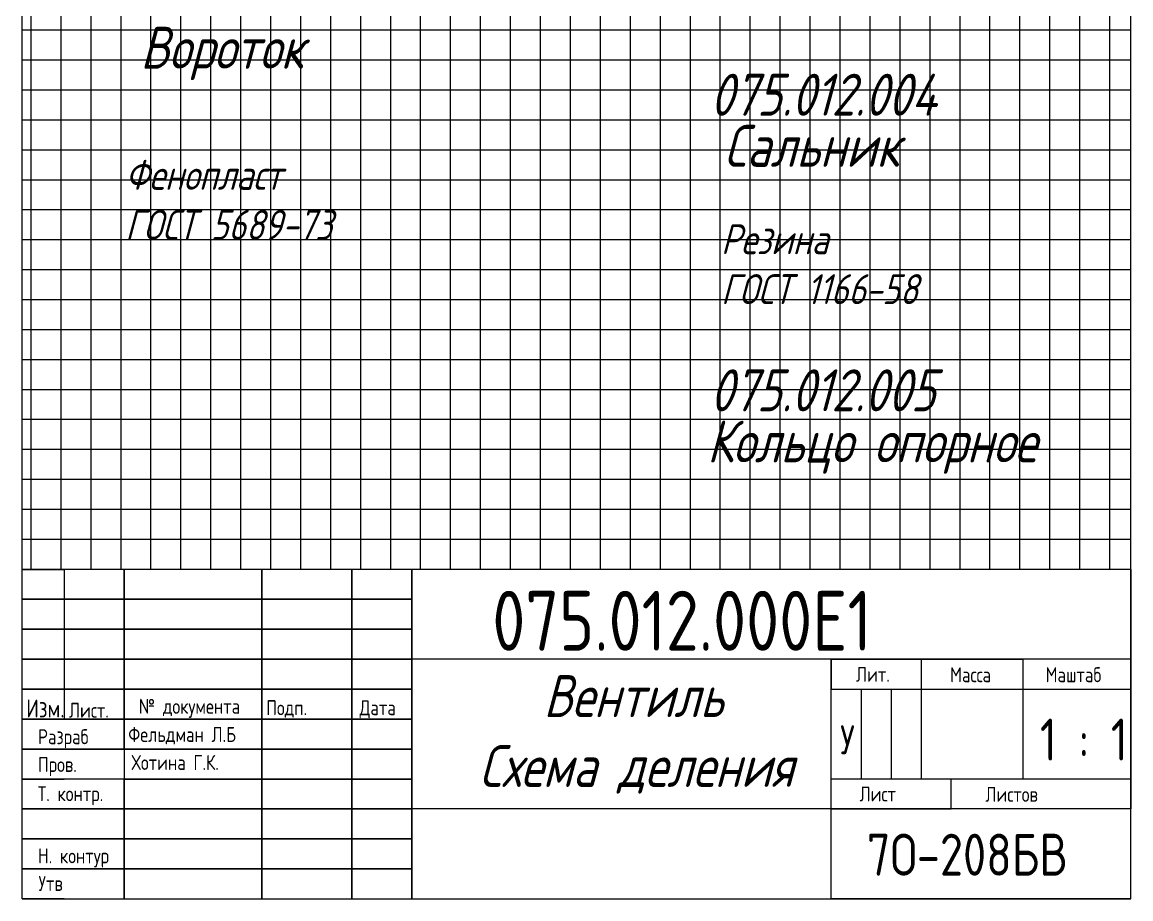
# Paper-space layout 'Лист1' of a CAD drawing. Header units: millimetres. Extents: x 20 to 205, y 5 to 292.
# Drawn here: x 20 to 205, y 5 to 151.4 of the extents above; entities that cross this region are included whole.
import ezdxf

# ---------------------------------------------------------------- set-up
doc = ezdxf.new("R2010")
doc.units = ezdxf.units.MM
doc.layers.add('grid_5mm_NE', color=10, linetype='Continuous')
doc.layers.add('Рамка', color=7, linetype='Continuous')
doc.styles.get("Standard").update_dxf_attribs({"font": 'arial.ttf'})
doc.styles.add('ГОСТ', font='GOST_A.TTF')

psp = doc.layouts.new('Лист1')

# ---------------------------------------------------------------- linework, layer by layer
at = {"layer": 'grid_5mm_NE', "color": 7}
for points in [[(21.44, 152.5), (21.44, 150), (21.44, 147.5), (21.44, 145), (21.44, 142.5), (21.44, 140), (21.44, 137.5), (21.44, 135), (21.44, 132.5), (21.44, 130), (21.44, 127.5), (21.44, 125), (21.44, 122.5), (21.44, 120), (21.44, 117.5), (21.44, 115), (21.44, 112.5), (21.44, 110), (21.44, 107.5), (21.44, 105), (21.44, 102.5), (21.44, 100), (21.44, 97.5), (21.44, 95), (21.44, 92.5), (21.44, 90), (21.44, 87.5), (21.44, 85), (21.44, 82.5), (21.44, 80), (21.44, 77.5), (21.44, 75), (21.44, 72.5), (21.44, 70), (21.44, 67.5), (21.44, 65), (21.44, 62.5), (21.44, 60)], [(26.44, 152.5), (26.44, 150), (26.44, 147.5), (26.44, 145), (26.44, 142.5), (26.44, 140), (26.44, 137.5), (26.44, 135), (26.44, 132.5), (26.44, 130), (26.44, 127.5), (26.44, 125), (26.44, 122.5), (26.44, 120), (26.44, 117.5), (26.44, 115), (26.44, 112.5), (26.44, 110), (26.44, 107.5), (26.44, 105), (26.44, 102.5), (26.44, 100), (26.44, 97.5), (26.44, 95), (26.44, 92.5), (26.44, 90), (26.44, 87.5), (26.44, 85), (26.44, 82.5), (26.44, 80), (26.44, 77.5), (26.44, 75), (26.44, 72.5), (26.44, 70), (26.44, 67.5), (26.44, 65), (26.44, 62.5), (26.44, 60)], [(31.44, 152.5), (31.44, 150), (31.44, 147.5), (31.44, 145), (31.44, 142.5), (31.44, 140), (31.44, 137.5), (31.44, 135), (31.44, 132.5), (31.44, 130), (31.44, 127.5), (31.44, 125), (31.44, 122.5), (31.44, 120), (31.44, 117.5), (31.44, 115), (31.44, 112.5), (31.44, 110), (31.44, 107.5), (31.44, 105), (31.44, 102.5), (31.44, 100), (31.44, 97.5), (31.44, 95), (31.44, 92.5), (31.44, 90), (31.44, 87.5), (31.44, 85), (31.44, 82.5), (31.44, 80), (31.44, 77.5), (31.44, 75), (31.44, 72.5), (31.44, 70), (31.44, 67.5), (31.44, 65), (31.44, 62.5), (31.44, 60)], [(36.44, 152.5), (36.44, 150), (36.44, 147.5), (36.44, 145), (36.44, 142.5), (36.44, 140), (36.44, 137.5), (36.44, 135), (36.44, 132.5), (36.44, 130), (36.44, 127.5), (36.44, 125), (36.44, 122.5), (36.44, 120), (36.44, 117.5), (36.44, 115), (36.44, 112.5), (36.44, 110), (36.44, 107.5), (36.44, 105), (36.44, 102.5), (36.44, 100), (36.44, 97.5), (36.44, 95), (36.44, 92.5), (36.44, 90), (36.44, 87.5), (36.44, 85), (36.44, 82.5), (36.44, 80), (36.44, 77.5), (36.44, 75), (36.44, 72.5), (36.44, 70), (36.44, 67.5), (36.44, 65), (36.44, 62.5), (36.44, 60)], [(41.44, 152.5), (41.44, 150), (41.44, 147.5), (41.44, 145), (41.44, 142.5), (41.44, 140), (41.44, 137.5), (41.44, 135), (41.44, 132.5), (41.44, 130), (41.44, 127.5), (41.44, 125), (41.44, 122.5), (41.44, 120), (41.44, 117.5), (41.44, 115), (41.44, 112.5), (41.44, 110), (41.44, 107.5), (41.44, 105), (41.44, 102.5), (41.44, 100), (41.44, 97.5), (41.44, 95), (41.44, 92.5), (41.44, 90), (41.44, 87.5), (41.44, 85), (41.44, 82.5), (41.44, 80), (41.44, 77.5), (41.44, 75), (41.44, 72.5), (41.44, 70), (41.44, 67.5), (41.44, 65), (41.44, 62.5), (41.44, 60)], [(46.44, 152.5), (46.44, 150), (46.44, 147.5), (46.44, 145), (46.44, 142.5), (46.44, 140), (46.44, 137.5), (46.44, 135), (46.44, 132.5), (46.44, 130), (46.44, 127.5), (46.44, 125), (46.44, 122.5), (46.44, 120), (46.44, 117.5), (46.44, 115), (46.44, 112.5), (46.44, 110), (46.44, 107.5), (46.44, 105), (46.44, 102.5), (46.44, 100), (46.44, 97.5), (46.44, 95), (46.44, 92.5), (46.44, 90), (46.44, 87.5), (46.44, 85), (46.44, 82.5), (46.44, 80), (46.44, 77.5), (46.44, 75), (46.44, 72.5), (46.44, 70), (46.44, 67.5), (46.44, 65), (46.44, 62.5), (46.44, 60)], [(51.44, 152.5), (51.44, 150), (51.44, 147.5), (51.44, 145), (51.44, 142.5), (51.44, 140), (51.44, 137.5), (51.44, 135), (51.44, 132.5), (51.44, 130), (51.44, 127.5), (51.44, 125), (51.44, 122.5), (51.44, 120), (51.44, 117.5), (51.44, 115), (51.44, 112.5), (51.44, 110), (51.44, 107.5), (51.44, 105), (51.44, 102.5), (51.44, 100), (51.44, 97.5), (51.44, 95), (51.44, 92.5), (51.44, 90), (51.44, 87.5), (51.44, 85), (51.44, 82.5), (51.44, 80), (51.44, 77.5), (51.44, 75), (51.44, 72.5), (51.44, 70), (51.44, 67.5), (51.44, 65), (51.44, 62.5), (51.44, 60)], [(56.44, 152.5), (56.44, 150), (56.44, 147.5), (56.44, 145), (56.44, 142.5), (56.44, 140), (56.44, 137.5), (56.44, 135), (56.44, 132.5), (56.44, 130), (56.44, 127.5), (56.44, 125), (56.44, 122.5), (56.44, 120), (56.44, 117.5), (56.44, 115), (56.44, 112.5), (56.44, 110), (56.44, 107.5), (56.44, 105), (56.44, 102.5), (56.44, 100), (56.44, 97.5), (56.44, 95), (56.44, 92.5), (56.44, 90), (56.44, 87.5), (56.44, 85), (56.44, 82.5), (56.44, 80), (56.44, 77.5), (56.44, 75), (56.44, 72.5), (56.44, 70), (56.44, 67.5), (56.44, 65), (56.44, 62.5), (56.44, 60)], [(61.44, 152.5), (61.44, 150), (61.44, 147.5), (61.44, 145), (61.44, 142.5), (61.44, 140), (61.44, 137.5), (61.44, 135), (61.44, 132.5), (61.44, 130), (61.44, 127.5), (61.44, 125), (61.44, 122.5), (61.44, 120), (61.44, 117.5), (61.44, 115), (61.44, 112.5), (61.44, 110), (61.44, 107.5), (61.44, 105), (61.44, 102.5), (61.44, 100), (61.44, 97.5), (61.44, 95), (61.44, 92.5), (61.44, 90), (61.44, 87.5), (61.44, 85), (61.44, 82.5), (61.44, 80), (61.44, 77.5), (61.44, 75), (61.44, 72.5), (61.44, 70), (61.44, 67.5), (61.44, 65), (61.44, 62.5), (61.44, 60)], [(66.44, 152.5), (66.44, 150), (66.44, 147.5), (66.44, 145), (66.44, 142.5), (66.44, 140), (66.44, 137.5), (66.44, 135), (66.44, 132.5), (66.44, 130), (66.44, 127.5), (66.44, 125), (66.44, 122.5), (66.44, 120), (66.44, 117.5), (66.44, 115), (66.44, 112.5), (66.44, 110), (66.44, 107.5), (66.44, 105), (66.44, 102.5), (66.44, 100), (66.44, 97.5), (66.44, 95), (66.44, 92.5), (66.44, 90), (66.44, 87.5), (66.44, 85), (66.44, 82.5), (66.44, 80), (66.44, 77.5), (66.44, 75), (66.44, 72.5), (66.44, 70), (66.44, 67.5), (66.44, 65), (66.44, 62.5), (66.44, 60)], [(71.44, 152.5), (71.44, 150), (71.44, 147.5), (71.44, 145), (71.44, 142.5), (71.44, 140), (71.44, 137.5), (71.44, 135), (71.44, 132.5), (71.44, 130), (71.44, 127.5), (71.44, 125), (71.44, 122.5), (71.44, 120), (71.44, 117.5), (71.44, 115), (71.44, 112.5), (71.44, 110), (71.44, 107.5), (71.44, 105), (71.44, 102.5), (71.44, 100), (71.44, 97.5), (71.44, 95), (71.44, 92.5), (71.44, 90), (71.44, 87.5), (71.44, 85), (71.44, 82.5), (71.44, 80), (71.44, 77.5), (71.44, 75), (71.44, 72.5), (71.44, 70), (71.44, 67.5), (71.44, 65), (71.44, 62.5), (71.44, 60)], [(76.44, 152.5), (76.44, 150), (76.44, 147.5), (76.44, 145), (76.44, 142.5), (76.44, 140), (76.44, 137.5), (76.44, 135), (76.44, 132.5), (76.44, 130), (76.44, 127.5), (76.44, 125), (76.44, 122.5), (76.44, 120), (76.44, 117.5), (76.44, 115), (76.44, 112.5), (76.44, 110), (76.44, 107.5), (76.44, 105), (76.44, 102.5), (76.44, 100), (76.44, 97.5), (76.44, 95), (76.44, 92.5), (76.44, 90), (76.44, 87.5), (76.44, 85), (76.44, 82.5), (76.44, 80), (76.44, 77.5), (76.44, 75), (76.44, 72.5), (76.44, 70), (76.44, 67.5), (76.44, 65), (76.44, 62.5), (76.44, 60)], [(81.44, 152.5), (81.44, 150), (81.44, 147.5), (81.44, 145), (81.44, 142.5), (81.44, 140), (81.44, 137.5), (81.44, 135), (81.44, 132.5), (81.44, 130), (81.44, 127.5), (81.44, 125), (81.44, 122.5), (81.44, 120), (81.44, 117.5), (81.44, 115), (81.44, 112.5), (81.44, 110), (81.44, 107.5), (81.44, 105), (81.44, 102.5), (81.44, 100), (81.44, 97.5), (81.44, 95), (81.44, 92.5), (81.44, 90), (81.44, 87.5), (81.44, 85), (81.44, 82.5), (81.44, 80), (81.44, 77.5), (81.44, 75), (81.44, 72.5), (81.44, 70), (81.44, 67.5), (81.44, 65), (81.44, 62.5), (81.44, 60)], [(86.44, 152.5), (86.44, 150), (86.44, 147.5), (86.44, 145), (86.44, 142.5), (86.44, 140), (86.44, 137.5), (86.44, 135), (86.44, 132.5), (86.44, 130), (86.44, 127.5), (86.44, 125), (86.44, 122.5), (86.44, 120), (86.44, 117.5), (86.44, 115), (86.44, 112.5), (86.44, 110), (86.44, 107.5), (86.44, 105), (86.44, 102.5), (86.44, 100), (86.44, 97.5), (86.44, 95), (86.44, 92.5), (86.44, 90), (86.44, 87.5), (86.44, 85), (86.44, 82.5), (86.44, 80), (86.44, 77.5), (86.44, 75), (86.44, 72.5), (86.44, 70), (86.44, 67.5), (86.44, 65), (86.44, 62.5), (86.44, 60)], [(91.44, 152.5), (91.44, 150), (91.44, 147.5), (91.44, 145), (91.44, 142.5), (91.44, 140), (91.44, 137.5), (91.44, 135), (91.44, 132.5), (91.44, 130), (91.44, 127.5), (91.44, 125), (91.44, 122.5), (91.44, 120), (91.44, 117.5), (91.44, 115), (91.44, 112.5), (91.44, 110), (91.44, 107.5), (91.44, 105), (91.44, 102.5), (91.44, 100), (91.44, 97.5), (91.44, 95), (91.44, 92.5), (91.44, 90), (91.44, 87.5), (91.44, 85), (91.44, 82.5), (91.44, 80), (91.44, 77.5), (91.44, 75), (91.44, 72.5), (91.44, 70), (91.44, 67.5), (91.44, 65), (91.44, 62.5), (91.44, 60)], [(96.44, 152.5), (96.44, 150), (96.44, 147.5), (96.44, 145), (96.44, 142.5), (96.44, 140), (96.44, 137.5), (96.44, 135), (96.44, 132.5), (96.44, 130), (96.44, 127.5), (96.44, 125), (96.44, 122.5), (96.44, 120), (96.44, 117.5), (96.44, 115), (96.44, 112.5), (96.44, 110), (96.44, 107.5), (96.44, 105), (96.44, 102.5), (96.44, 100), (96.44, 97.5), (96.44, 95), (96.44, 92.5), (96.44, 90), (96.44, 87.5), (96.44, 85), (96.44, 82.5), (96.44, 80), (96.44, 77.5), (96.44, 75), (96.44, 72.5), (96.44, 70), (96.44, 67.5), (96.44, 65), (96.44, 62.5), (96.44, 60)], [(101.44, 152.5), (101.44, 150), (101.44, 147.5), (101.44, 145), (101.44, 142.5), (101.44, 140), (101.44, 137.5), (101.44, 135), (101.44, 132.5), (101.44, 130), (101.44, 127.5), (101.44, 125), (101.44, 122.5), (101.44, 120), (101.44, 117.5), (101.44, 115), (101.44, 112.5), (101.44, 110), (101.44, 107.5), (101.44, 105), (101.44, 102.5), (101.44, 100), (101.44, 97.5), (101.44, 95), (101.44, 92.5), (101.44, 90), (101.44, 87.5), (101.44, 85), (101.44, 82.5), (101.44, 80), (101.44, 77.5), (101.44, 75), (101.44, 72.5), (101.44, 70), (101.44, 67.5), (101.44, 65), (101.44, 62.5), (101.44, 60)], [(106.44, 152.5), (106.44, 150), (106.44, 147.5), (106.44, 145), (106.44, 142.5), (106.44, 140), (106.44, 137.5), (106.44, 135), (106.44, 132.5), (106.44, 130), (106.44, 127.5), (106.44, 125), (106.44, 122.5), (106.44, 120), (106.44, 117.5), (106.44, 115), (106.44, 112.5), (106.44, 110), (106.44, 107.5), (106.44, 105), (106.44, 102.5), (106.44, 100), (106.44, 97.5), (106.44, 95), (106.44, 92.5), (106.44, 90), (106.44, 87.5), (106.44, 85), (106.44, 82.5), (106.44, 80), (106.44, 77.5), (106.44, 75), (106.44, 72.5), (106.44, 70), (106.44, 67.5), (106.44, 65), (106.44, 62.5), (106.44, 60)], [(111.44, 152.5), (111.44, 150), (111.44, 147.5), (111.44, 145), (111.44, 142.5), (111.44, 140), (111.44, 137.5), (111.44, 135), (111.44, 132.5), (111.44, 130), (111.44, 127.5), (111.44, 125), (111.44, 122.5), (111.44, 120), (111.44, 117.5), (111.44, 115), (111.44, 112.5), (111.44, 110), (111.44, 107.5), (111.44, 105), (111.44, 102.5), (111.44, 100), (111.44, 97.5), (111.44, 95), (111.44, 92.5), (111.44, 90), (111.44, 87.5), (111.44, 85), (111.44, 82.5), (111.44, 80), (111.44, 77.5), (111.44, 75), (111.44, 72.5), (111.44, 70), (111.44, 67.5), (111.44, 65), (111.44, 62.5), (111.44, 60)], [(116.44, 152.5), (116.44, 150), (116.44, 147.5), (116.44, 145), (116.44, 142.5), (116.44, 140), (116.44, 137.5), (116.44, 135), (116.44, 132.5), (116.44, 130), (116.44, 127.5), (116.44, 125), (116.44, 122.5), (116.44, 120), (116.44, 117.5), (116.44, 115), (116.44, 112.5), (116.44, 110), (116.44, 107.5), (116.44, 105), (116.44, 102.5), (116.44, 100), (116.44, 97.5), (116.44, 95), (116.44, 92.5), (116.44, 90), (116.44, 87.5), (116.44, 85), (116.44, 82.5), (116.44, 80), (116.44, 77.5), (116.44, 75), (116.44, 72.5), (116.44, 70), (116.44, 67.5), (116.44, 65), (116.44, 62.5), (116.44, 60)], [(121.44, 152.5), (121.44, 150), (121.44, 147.5), (121.44, 145), (121.44, 142.5), (121.44, 140), (121.44, 137.5), (121.44, 135), (121.44, 132.5), (121.44, 130), (121.44, 127.5), (121.44, 125), (121.44, 122.5), (121.44, 120), (121.44, 117.5), (121.44, 115), (121.44, 112.5), (121.44, 110), (121.44, 107.5), (121.44, 105), (121.44, 102.5), (121.44, 100), (121.44, 97.5), (121.44, 95), (121.44, 92.5), (121.44, 90), (121.44, 87.5), (121.44, 85), (121.44, 82.5), (121.44, 80), (121.44, 77.5), (121.44, 75), (121.44, 72.5), (121.44, 70), (121.44, 67.5), (121.44, 65), (121.44, 62.5), (121.44, 60)], [(126.44, 152.5), (126.44, 150), (126.44, 147.5), (126.44, 145), (126.44, 142.5), (126.44, 140), (126.44, 137.5), (126.44, 135), (126.44, 132.5), (126.44, 130), (126.44, 127.5), (126.44, 125), (126.44, 122.5), (126.44, 120), (126.44, 117.5), (126.44, 115), (126.44, 112.5), (126.44, 110), (126.44, 107.5), (126.44, 105), (126.44, 102.5), (126.44, 100), (126.44, 97.5), (126.44, 95), (126.44, 92.5), (126.44, 90), (126.44, 87.5), (126.44, 85), (126.44, 82.5), (126.44, 80), (126.44, 77.5), (126.44, 75), (126.44, 72.5), (126.44, 70), (126.44, 67.5), (126.44, 65), (126.44, 62.5), (126.44, 60)], [(131.44, 152.5), (131.44, 150), (131.44, 147.5), (131.44, 145), (131.44, 142.5), (131.44, 140), (131.44, 137.5), (131.44, 135), (131.44, 132.5), (131.44, 130), (131.44, 127.5), (131.44, 125), (131.44, 122.5), (131.44, 120), (131.44, 117.5), (131.44, 115), (131.44, 112.5), (131.44, 110), (131.44, 107.5), (131.44, 105), (131.44, 102.5), (131.44, 100), (131.44, 97.5), (131.44, 95), (131.44, 92.5), (131.44, 90), (131.44, 87.5), (131.44, 85), (131.44, 82.5), (131.44, 80), (131.44, 77.5), (131.44, 75), (131.44, 72.5), (131.44, 70), (131.44, 67.5), (131.44, 65), (131.44, 62.5), (131.44, 60)], [(136.44, 152.5), (136.44, 150), (136.44, 147.5), (136.44, 145), (136.44, 142.5), (136.44, 140), (136.44, 137.5), (136.44, 135), (136.44, 132.5), (136.44, 130), (136.44, 127.5), (136.44, 125), (136.44, 122.5), (136.44, 120), (136.44, 117.5), (136.44, 115), (136.44, 112.5), (136.44, 110), (136.44, 107.5), (136.44, 105), (136.44, 102.5), (136.44, 100), (136.44, 97.5), (136.44, 95), (136.44, 92.5), (136.44, 90), (136.44, 87.5), (136.44, 85), (136.44, 82.5), (136.44, 80), (136.44, 77.5), (136.44, 75), (136.44, 72.5), (136.44, 70), (136.44, 67.5), (136.44, 65), (136.44, 62.5), (136.44, 60)], [(141.44, 152.5), (141.44, 150), (141.44, 147.5), (141.44, 145), (141.44, 142.5), (141.44, 140), (141.44, 137.5), (141.44, 135), (141.44, 132.5), (141.44, 130), (141.44, 127.5), (141.44, 125), (141.44, 122.5), (141.44, 120), (141.44, 117.5), (141.44, 115), (141.44, 112.5), (141.44, 110), (141.44, 107.5), (141.44, 105), (141.44, 102.5), (141.44, 100), (141.44, 97.5), (141.44, 95), (141.44, 92.5), (141.44, 90), (141.44, 87.5), (141.44, 85), (141.44, 82.5), (141.44, 80), (141.44, 77.5), (141.44, 75), (141.44, 72.5), (141.44, 70), (141.44, 67.5), (141.44, 65), (141.44, 62.5), (141.44, 60)], [(146.44, 152.5), (146.44, 150), (146.44, 147.5), (146.44, 145), (146.44, 142.5), (146.44, 140), (146.44, 137.5), (146.44, 135), (146.44, 132.5), (146.44, 130), (146.44, 127.5), (146.44, 125), (146.44, 122.5), (146.44, 120), (146.44, 117.5), (146.44, 115), (146.44, 112.5), (146.44, 110), (146.44, 107.5), (146.44, 105), (146.44, 102.5), (146.44, 100), (146.44, 97.5), (146.44, 95), (146.44, 92.5), (146.44, 90), (146.44, 87.5), (146.44, 85), (146.44, 82.5), (146.44, 80), (146.44, 77.5), (146.44, 75), (146.44, 72.5), (146.44, 70), (146.44, 67.5), (146.44, 65), (146.44, 62.5), (146.44, 60)], [(151.44, 152.5), (151.44, 150), (151.44, 147.5), (151.44, 145), (151.44, 142.5), (151.44, 140), (151.44, 137.5), (151.44, 135), (151.44, 132.5), (151.44, 130), (151.44, 127.5), (151.44, 125), (151.44, 122.5), (151.44, 120), (151.44, 117.5), (151.44, 115), (151.44, 112.5), (151.44, 110), (151.44, 107.5), (151.44, 105), (151.44, 102.5), (151.44, 100), (151.44, 97.5), (151.44, 95), (151.44, 92.5), (151.44, 90), (151.44, 87.5), (151.44, 85), (151.44, 82.5), (151.44, 80), (151.44, 77.5), (151.44, 75), (151.44, 72.5), (151.44, 70), (151.44, 67.5), (151.44, 65), (151.44, 62.5), (151.44, 60)], [(156.44, 152.5), (156.44, 150), (156.44, 147.5), (156.44, 145), (156.44, 142.5), (156.44, 140), (156.44, 137.5), (156.44, 135), (156.44, 132.5), (156.44, 130), (156.44, 127.5), (156.44, 125), (156.44, 122.5), (156.44, 120), (156.44, 117.5), (156.44, 115), (156.44, 112.5), (156.44, 110), (156.44, 107.5), (156.44, 105), (156.44, 102.5), (156.44, 100), (156.44, 97.5), (156.44, 95), (156.44, 92.5), (156.44, 90), (156.44, 87.5), (156.44, 85), (156.44, 82.5), (156.44, 80), (156.44, 77.5), (156.44, 75), (156.44, 72.5), (156.44, 70), (156.44, 67.5), (156.44, 65), (156.44, 62.5), (156.44, 60)], [(161.44, 152.5), (161.44, 150), (161.44, 147.5), (161.44, 145), (161.44, 142.5), (161.44, 140), (161.44, 137.5), (161.44, 135), (161.44, 132.5), (161.44, 130), (161.44, 127.5), (161.44, 125), (161.44, 122.5), (161.44, 120), (161.44, 117.5), (161.44, 115), (161.44, 112.5), (161.44, 110), (161.44, 107.5), (161.44, 105), (161.44, 102.5), (161.44, 100), (161.44, 97.5), (161.44, 95), (161.44, 92.5), (161.44, 90), (161.44, 87.5), (161.44, 85), (161.44, 82.5), (161.44, 80), (161.44, 77.5), (161.44, 75), (161.44, 72.5), (161.44, 70), (161.44, 67.5), (161.44, 65), (161.44, 62.5), (161.44, 60)], [(166.44, 152.5), (166.44, 150), (166.44, 147.5), (166.44, 145), (166.44, 142.5), (166.44, 140), (166.44, 137.5), (166.44, 135), (166.44, 132.5), (166.44, 130), (166.44, 127.5), (166.44, 125), (166.44, 122.5), (166.44, 120), (166.44, 117.5), (166.44, 115), (166.44, 112.5), (166.44, 110), (166.44, 107.5), (166.44, 105), (166.44, 102.5), (166.44, 100), (166.44, 97.5), (166.44, 95), (166.44, 92.5), (166.44, 90), (166.44, 87.5), (166.44, 85), (166.44, 82.5), (166.44, 80), (166.44, 77.5), (166.44, 75), (166.44, 72.5), (166.44, 70), (166.44, 67.5), (166.44, 65), (166.44, 62.5), (166.44, 60)], [(171.44, 152.5), (171.44, 150), (171.44, 147.5), (171.44, 145), (171.44, 142.5), (171.44, 140), (171.44, 137.5), (171.44, 135), (171.44, 132.5), (171.44, 130), (171.44, 127.5), (171.44, 125), (171.44, 122.5), (171.44, 120), (171.44, 117.5), (171.44, 115), (171.44, 112.5), (171.44, 110), (171.44, 107.5), (171.44, 105), (171.44, 102.5), (171.44, 100), (171.44, 97.5), (171.44, 95), (171.44, 92.5), (171.44, 90), (171.44, 87.5), (171.44, 85), (171.44, 82.5), (171.44, 80), (171.44, 77.5), (171.44, 75), (171.44, 72.5), (171.44, 70), (171.44, 67.5), (171.44, 65), (171.44, 62.5), (171.44, 60)], [(176.44, 152.5), (176.44, 150), (176.44, 147.5), (176.44, 145), (176.44, 142.5), (176.44, 140), (176.44, 137.5), (176.44, 135), (176.44, 132.5), (176.44, 130), (176.44, 127.5), (176.44, 125), (176.44, 122.5), (176.44, 120), (176.44, 117.5), (176.44, 115), (176.44, 112.5), (176.44, 110), (176.44, 107.5), (176.44, 105), (176.44, 102.5), (176.44, 100), (176.44, 97.5), (176.44, 95), (176.44, 92.5), (176.44, 90), (176.44, 87.5), (176.44, 85), (176.44, 82.5), (176.44, 80), (176.44, 77.5), (176.44, 75), (176.44, 72.5), (176.44, 70), (176.44, 67.5), (176.44, 65), (176.44, 62.5), (176.44, 60)], [(181.44, 152.5), (181.44, 150), (181.44, 147.5), (181.44, 145), (181.44, 142.5), (181.44, 140), (181.44, 137.5), (181.44, 135), (181.44, 132.5), (181.44, 130), (181.44, 127.5), (181.44, 125), (181.44, 122.5), (181.44, 120), (181.44, 117.5), (181.44, 115), (181.44, 112.5), (181.44, 110), (181.44, 107.5), (181.44, 105), (181.44, 102.5), (181.44, 100), (181.44, 97.5), (181.44, 95), (181.44, 92.5), (181.44, 90), (181.44, 87.5), (181.44, 85), (181.44, 82.5), (181.44, 80), (181.44, 77.5), (181.44, 75), (181.44, 72.5), (181.44, 70), (181.44, 67.5), (181.44, 65), (181.44, 62.5), (181.44, 60)], [(186.44, 152.5), (186.44, 150), (186.44, 147.5), (186.44, 145), (186.44, 142.5), (186.44, 140), (186.44, 137.5), (186.44, 135), (186.44, 132.5), (186.44, 130), (186.44, 127.5), (186.44, 125), (186.44, 122.5), (186.44, 120), (186.44, 117.5), (186.44, 115), (186.44, 112.5), (186.44, 110), (186.44, 107.5), (186.44, 105), (186.44, 102.5), (186.44, 100), (186.44, 97.5), (186.44, 95), (186.44, 92.5), (186.44, 90), (186.44, 87.5), (186.44, 85), (186.44, 82.5), (186.44, 80), (186.44, 77.5), (186.44, 75), (186.44, 72.5), (186.44, 70), (186.44, 67.5), (186.44, 65), (186.44, 62.5), (186.44, 60)], [(191.44, 152.5), (191.44, 150), (191.44, 147.5), (191.44, 145), (191.44, 142.5), (191.44, 140), (191.44, 137.5), (191.44, 135), (191.44, 132.5), (191.44, 130), (191.44, 127.5), (191.44, 125), (191.44, 122.5), (191.44, 120), (191.44, 117.5), (191.44, 115), (191.44, 112.5), (191.44, 110), (191.44, 107.5), (191.44, 105), (191.44, 102.5), (191.44, 100), (191.44, 97.5), (191.44, 95), (191.44, 92.5), (191.44, 90), (191.44, 87.5), (191.44, 85), (191.44, 82.5), (191.44, 80), (191.44, 77.5), (191.44, 75), (191.44, 72.5), (191.44, 70), (191.44, 67.5), (191.44, 65), (191.44, 62.5), (191.44, 60)], [(196.44, 152.5), (196.44, 150), (196.44, 147.5), (196.44, 145), (196.44, 142.5), (196.44, 140), (196.44, 137.5), (196.44, 135), (196.44, 132.5), (196.44, 130), (196.44, 127.5), (196.44, 125), (196.44, 122.5), (196.44, 120), (196.44, 117.5), (196.44, 115), (196.44, 112.5), (196.44, 110), (196.44, 107.5), (196.44, 105), (196.44, 102.5), (196.44, 100), (196.44, 97.5), (196.44, 95), (196.44, 92.5), (196.44, 90), (196.44, 87.5), (196.44, 85), (196.44, 82.5), (196.44, 80), (196.44, 77.5), (196.44, 75), (196.44, 72.5), (196.44, 70), (196.44, 67.5), (196.44, 65), (196.44, 62.5), (196.44, 60)], [(201.44, 152.5), (201.44, 150), (201.44, 147.5), (201.44, 145), (201.44, 142.5), (201.44, 140), (201.44, 137.5), (201.44, 135), (201.44, 132.5), (201.44, 130), (201.44, 127.5), (201.44, 125), (201.44, 122.5), (201.44, 120), (201.44, 117.5), (201.44, 115), (201.44, 112.5), (201.44, 110), (201.44, 107.5), (201.44, 105), (201.44, 102.5), (201.44, 100), (201.44, 97.5), (201.44, 95), (201.44, 92.5), (201.44, 90), (201.44, 87.5), (201.44, 85), (201.44, 82.5), (201.44, 80), (201.44, 77.5), (201.44, 75), (201.44, 72.5), (201.44, 70), (201.44, 67.5), (201.44, 65), (201.44, 62.5), (201.44, 60)], [(205, 150), (203.94, 150), (201.44, 150), (198.94, 150), (196.44, 150), (193.94, 150), (191.44, 150), (188.94, 150), (186.44, 150), (183.94, 150), (181.44, 150), (178.94, 150), (176.44, 150), (173.94, 150), (171.44, 150), (168.94, 150), (166.44, 150), (163.94, 150), (161.44, 150), (158.94, 150), (156.44, 150), (153.94, 150), (151.44, 150), (148.94, 150), (146.44, 150), (143.94, 150), (141.44, 150), (138.94, 150), (136.44, 150), (133.94, 150), (131.44, 150), (128.94, 150), (126.44, 150), (123.94, 150), (121.44, 150), (118.94, 150), (116.44, 150), (113.94, 150), (111.44, 150), (108.94, 150), (106.44, 150), (103.94, 150), (101.44, 150), (98.94, 150), (96.44, 150), (93.94, 150), (91.44, 150), (88.94, 150), (86.44, 150), (83.94, 150), (81.44, 150), (78.94, 150), (76.44, 150), (73.94, 150), (71.44, 150), (68.94, 150), (66.44, 150), (63.94, 150), (61.44, 150), (58.94, 150), (56.44, 150), (53.94, 150), (51.44, 150), (48.94, 150), (46.44, 150), (43.94, 150), (41.44, 150), (38.94, 150), (36.44, 150), (33.94, 150), (31.44, 150), (28.94, 150), (26.44, 150), (23.94, 150), (21.44, 150), (20, 150)], [(205, 145), (203.94, 145), (201.44, 145), (198.94, 145), (196.44, 145), (193.94, 145), (191.44, 145), (188.94, 145), (186.44, 145), (183.94, 145), (181.44, 145), (178.94, 145), (176.44, 145), (173.94, 145), (171.44, 145), (168.94, 145), (166.44, 145), (163.94, 145), (161.44, 145), (158.94, 145), (156.44, 145), (153.94, 145), (151.44, 145), (148.94, 145), (146.44, 145), (143.94, 145), (141.44, 145), (138.94, 145), (136.44, 145), (133.94, 145), (131.44, 145), (128.94, 145), (126.44, 145), (123.94, 145), (121.44, 145), (118.94, 145), (116.44, 145), (113.94, 145), (111.44, 145), (108.94, 145), (106.44, 145), (103.94, 145), (101.44, 145), (98.94, 145), (96.44, 145), (93.94, 145), (91.44, 145), (88.94, 145), (86.44, 145), (83.94, 145), (81.44, 145), (78.94, 145), (76.44, 145), (73.94, 145), (71.44, 145), (68.94, 145), (66.44, 145), (63.94, 145), (61.44, 145), (58.94, 145), (56.44, 145), (53.94, 145), (51.44, 145), (48.94, 145), (46.44, 145), (43.94, 145), (41.44, 145), (38.94, 145), (36.44, 145), (33.94, 145), (31.44, 145), (28.94, 145), (26.44, 145), (23.94, 145), (21.44, 145), (20, 145)], [(205, 140), (203.94, 140), (201.44, 140), (198.94, 140), (196.44, 140), (193.94, 140), (191.44, 140), (188.94, 140), (186.44, 140), (183.94, 140), (181.44, 140), (178.94, 140), (176.44, 140), (173.94, 140), (171.44, 140), (168.94, 140), (166.44, 140), (163.94, 140), (161.44, 140), (158.94, 140), (156.44, 140), (153.94, 140), (151.44, 140), (148.94, 140), (146.44, 140), (143.94, 140), (141.44, 140), (138.94, 140), (136.44, 140), (133.94, 140), (131.44, 140), (128.94, 140), (126.44, 140), (123.94, 140), (121.44, 140), (118.94, 140), (116.44, 140), (113.94, 140), (111.44, 140), (108.94, 140), (106.44, 140), (103.94, 140), (101.44, 140), (98.94, 140), (96.44, 140), (93.94, 140), (91.44, 140), (88.94, 140), (86.44, 140), (83.94, 140), (81.44, 140), (78.94, 140), (76.44, 140), (73.94, 140), (71.44, 140), (68.94, 140), (66.44, 140), (63.94, 140), (61.44, 140), (58.94, 140), (56.44, 140), (53.94, 140), (51.44, 140), (48.94, 140), (46.44, 140), (43.94, 140), (41.44, 140), (38.94, 140), (36.44, 140), (33.94, 140), (31.44, 140), (28.94, 140), (26.44, 140), (23.94, 140), (21.44, 140), (20, 140)], [(205, 135), (203.94, 135), (201.44, 135), (198.94, 135), (196.44, 135), (193.94, 135), (191.44, 135), (188.94, 135), (186.44, 135), (183.94, 135), (181.44, 135), (178.94, 135), (176.44, 135), (173.94, 135), (171.44, 135), (168.94, 135), (166.44, 135), (163.94, 135), (161.44, 135), (158.94, 135), (156.44, 135), (153.94, 135), (151.44, 135), (148.94, 135), (146.44, 135), (143.94, 135), (141.44, 135), (138.94, 135), (136.44, 135), (133.94, 135), (131.44, 135), (128.94, 135), (126.44, 135), (123.94, 135), (121.44, 135), (118.94, 135), (116.44, 135), (113.94, 135), (111.44, 135), (108.94, 135), (106.44, 135), (103.94, 135), (101.44, 135), (98.94, 135), (96.44, 135), (93.94, 135), (91.44, 135), (88.94, 135), (86.44, 135), (83.94, 135), (81.44, 135), (78.94, 135), (76.44, 135), (73.94, 135), (71.44, 135), (68.94, 135), (66.44, 135), (63.94, 135), (61.44, 135), (58.94, 135), (56.44, 135), (53.94, 135), (51.44, 135), (48.94, 135), (46.44, 135), (43.94, 135), (41.44, 135), (38.94, 135), (36.44, 135), (33.94, 135), (31.44, 135), (28.94, 135), (26.44, 135), (23.94, 135), (21.44, 135), (20, 135)], [(205, 130), (203.94, 130), (201.44, 130), (198.94, 130), (196.44, 130), (193.94, 130), (191.44, 130), (188.94, 130), (186.44, 130), (183.94, 130), (181.44, 130), (178.94, 130), (176.44, 130), (173.94, 130), (171.44, 130), (168.94, 130), (166.44, 130), (163.94, 130), (161.44, 130), (158.94, 130), (156.44, 130), (153.94, 130), (151.44, 130), (148.94, 130), (146.44, 130), (143.94, 130), (141.44, 130), (138.94, 130), (136.44, 130), (133.94, 130), (131.44, 130), (128.94, 130), (126.44, 130), (123.94, 130), (121.44, 130), (118.94, 130), (116.44, 130), (113.94, 130), (111.44, 130), (108.94, 130), (106.44, 130), (103.94, 130), (101.44, 130), (98.94, 130), (96.44, 130), (93.94, 130), (91.44, 130), (88.94, 130), (86.44, 130), (83.94, 130), (81.44, 130), (78.94, 130), (76.44, 130), (73.94, 130), (71.44, 130), (68.94, 130), (66.44, 130), (63.94, 130), (61.44, 130), (58.94, 130), (56.44, 130), (53.94, 130), (51.44, 130), (48.94, 130), (46.44, 130), (43.94, 130), (41.44, 130), (38.94, 130), (36.44, 130), (33.94, 130), (31.44, 130), (28.94, 130), (26.44, 130), (23.94, 130), (21.44, 130), (20, 130)], [(205, 125), (203.94, 125), (201.44, 125), (198.94, 125), (196.44, 125), (193.94, 125), (191.44, 125), (188.94, 125), (186.44, 125), (183.94, 125), (181.44, 125), (178.94, 125), (176.44, 125), (173.94, 125), (171.44, 125), (168.94, 125), (166.44, 125), (163.94, 125), (161.44, 125), (158.94, 125), (156.44, 125), (153.94, 125), (151.44, 125), (148.94, 125), (146.44, 125), (143.94, 125), (141.44, 125), (138.94, 125), (136.44, 125), (133.94, 125), (131.44, 125), (128.94, 125), (126.44, 125), (123.94, 125), (121.44, 125), (118.94, 125), (116.44, 125), (113.94, 125), (111.44, 125), (108.94, 125), (106.44, 125), (103.94, 125), (101.44, 125), (98.94, 125), (96.44, 125), (93.94, 125), (91.44, 125), (88.94, 125), (86.44, 125), (83.94, 125), (81.44, 125), (78.94, 125), (76.44, 125), (73.94, 125), (71.44, 125), (68.94, 125), (66.44, 125), (63.94, 125), (61.44, 125), (58.94, 125), (56.44, 125), (53.94, 125), (51.44, 125), (48.94, 125), (46.44, 125), (43.94, 125), (41.44, 125), (38.94, 125), (36.44, 125), (33.94, 125), (31.44, 125), (28.94, 125), (26.44, 125), (23.94, 125), (21.44, 125), (20, 125)], [(205, 120), (203.94, 120), (201.44, 120), (198.94, 120), (196.44, 120), (193.94, 120), (191.44, 120), (188.94, 120), (186.44, 120), (183.94, 120), (181.44, 120), (178.94, 120), (176.44, 120), (173.94, 120), (171.44, 120), (168.94, 120), (166.44, 120), (163.94, 120), (161.44, 120), (158.94, 120), (156.44, 120), (153.94, 120), (151.44, 120), (148.94, 120), (146.44, 120), (143.94, 120), (141.44, 120), (138.94, 120), (136.44, 120), (133.94, 120), (131.44, 120), (128.94, 120), (126.44, 120), (123.94, 120), (121.44, 120), (118.94, 120), (116.44, 120), (113.94, 120), (111.44, 120), (108.94, 120), (106.44, 120), (103.94, 120), (101.44, 120), (98.94, 120), (96.44, 120), (93.94, 120), (91.44, 120), (88.94, 120), (86.44, 120), (83.94, 120), (81.44, 120), (78.94, 120), (76.44, 120), (73.94, 120), (71.44, 120), (68.94, 120), (66.44, 120), (63.94, 120), (61.44, 120), (58.94, 120), (56.44, 120), (53.94, 120), (51.44, 120), (48.94, 120), (46.44, 120), (43.94, 120), (41.44, 120), (38.94, 120), (36.44, 120), (33.94, 120), (31.44, 120), (28.94, 120), (26.44, 120), (23.94, 120), (21.44, 120), (20, 120)], [(205, 115), (203.94, 115), (201.44, 115), (198.94, 115), (196.44, 115), (193.94, 115), (191.44, 115), (188.94, 115), (186.44, 115), (183.94, 115), (181.44, 115), (178.94, 115), (176.44, 115), (173.94, 115), (171.44, 115), (168.94, 115), (166.44, 115), (163.94, 115), (161.44, 115), (158.94, 115), (156.44, 115), (153.94, 115), (151.44, 115), (148.94, 115), (146.44, 115), (143.94, 115), (141.44, 115), (138.94, 115), (136.44, 115), (133.94, 115), (131.44, 115), (128.94, 115), (126.44, 115), (123.94, 115), (121.44, 115), (118.94, 115), (116.44, 115), (113.94, 115), (111.44, 115), (108.94, 115), (106.44, 115), (103.94, 115), (101.44, 115), (98.94, 115), (96.44, 115), (93.94, 115), (91.44, 115), (88.94, 115), (86.44, 115), (83.94, 115), (81.44, 115), (78.94, 115), (76.44, 115), (73.94, 115), (71.44, 115), (68.94, 115), (66.44, 115), (63.94, 115), (61.44, 115), (58.94, 115), (56.44, 115), (53.94, 115), (51.44, 115), (48.94, 115), (46.44, 115), (43.94, 115), (41.44, 115), (38.94, 115), (36.44, 115), (33.94, 115), (31.44, 115), (28.94, 115), (26.44, 115), (23.94, 115), (21.44, 115), (20, 115)], [(205, 110), (203.94, 110), (201.44, 110), (198.94, 110), (196.44, 110), (193.94, 110), (191.44, 110), (188.94, 110), (186.44, 110), (183.94, 110), (181.44, 110), (178.94, 110), (176.44, 110), (173.94, 110), (171.44, 110), (168.94, 110), (166.44, 110), (163.94, 110), (161.44, 110), (158.94, 110), (156.44, 110), (153.94, 110), (151.44, 110), (148.94, 110), (146.44, 110), (143.94, 110), (141.44, 110), (138.94, 110), (136.44, 110), (133.94, 110), (131.44, 110), (128.94, 110), (126.44, 110), (123.94, 110), (121.44, 110), (118.94, 110), (116.44, 110), (113.94, 110), (111.44, 110), (108.94, 110), (106.44, 110), (103.94, 110), (101.44, 110), (98.94, 110), (96.44, 110), (93.94, 110), (91.44, 110), (88.94, 110), (86.44, 110), (83.94, 110), (81.44, 110), (78.94, 110), (76.44, 110), (73.94, 110), (71.44, 110), (68.94, 110), (66.44, 110), (63.94, 110), (61.44, 110), (58.94, 110), (56.44, 110), (53.94, 110), (51.44, 110), (48.94, 110), (46.44, 110), (43.94, 110), (41.44, 110), (38.94, 110), (36.44, 110), (33.94, 110), (31.44, 110), (28.94, 110), (26.44, 110), (23.94, 110), (21.44, 110), (20, 110)], [(205, 105), (203.94, 105), (201.44, 105), (198.94, 105), (196.44, 105), (193.94, 105), (191.44, 105), (188.94, 105), (186.44, 105), (183.94, 105), (181.44, 105), (178.94, 105), (176.44, 105), (173.94, 105), (171.44, 105), (168.94, 105), (166.44, 105), (163.94, 105), (161.44, 105), (158.94, 105), (156.44, 105), (153.94, 105), (151.44, 105), (148.94, 105), (146.44, 105), (143.94, 105), (141.44, 105), (138.94, 105), (136.44, 105), (133.94, 105), (131.44, 105), (128.94, 105), (126.44, 105), (123.94, 105), (121.44, 105), (118.94, 105), (116.44, 105), (113.94, 105), (111.44, 105), (108.94, 105), (106.44, 105), (103.94, 105), (101.44, 105), (98.94, 105), (96.44, 105), (93.94, 105), (91.44, 105), (88.94, 105), (86.44, 105), (83.94, 105), (81.44, 105), (78.94, 105), (76.44, 105), (73.94, 105), (71.44, 105), (68.94, 105), (66.44, 105), (63.94, 105), (61.44, 105), (58.94, 105), (56.44, 105), (53.94, 105), (51.44, 105), (48.94, 105), (46.44, 105), (43.94, 105), (41.44, 105), (38.94, 105), (36.44, 105), (33.94, 105), (31.44, 105), (28.94, 105), (26.44, 105), (23.94, 105), (21.44, 105), (20, 105)], [(205, 100), (203.94, 100), (201.44, 100), (198.94, 100), (196.44, 100), (193.94, 100), (191.44, 100), (188.94, 100), (186.44, 100), (183.94, 100), (181.44, 100), (178.94, 100), (176.44, 100), (173.94, 100), (171.44, 100), (168.94, 100), (166.44, 100), (163.94, 100), (161.44, 100), (158.94, 100), (156.44, 100), (153.94, 100), (151.44, 100), (148.94, 100), (146.44, 100), (143.94, 100), (141.44, 100), (138.94, 100), (136.44, 100), (133.94, 100), (131.44, 100), (128.94, 100), (126.44, 100), (123.94, 100), (121.44, 100), (118.94, 100), (116.44, 100), (113.94, 100), (111.44, 100), (108.94, 100), (106.44, 100), (103.94, 100), (101.44, 100), (98.94, 100), (96.44, 100), (93.94, 100), (91.44, 100), (88.94, 100), (86.44, 100), (83.94, 100), (81.44, 100), (78.94, 100), (76.44, 100), (73.94, 100), (71.44, 100), (68.94, 100), (66.44, 100), (63.94, 100), (61.44, 100), (58.94, 100), (56.44, 100), (53.94, 100), (51.44, 100), (48.94, 100), (46.44, 100), (43.94, 100), (41.44, 100), (38.94, 100), (36.44, 100), (33.94, 100), (31.44, 100), (28.94, 100), (26.44, 100), (23.94, 100), (21.44, 100), (20, 100)], [(205, 95), (203.94, 95), (201.44, 95), (198.94, 95), (196.44, 95), (193.94, 95), (191.44, 95), (188.94, 95), (186.44, 95), (183.94, 95), (181.44, 95), (178.94, 95), (176.44, 95), (173.94, 95), (171.44, 95), (168.94, 95), (166.44, 95), (163.94, 95), (161.44, 95), (158.94, 95), (156.44, 95), (153.94, 95), (151.44, 95), (148.94, 95), (146.44, 95), (143.94, 95), (141.44, 95), (138.94, 95), (136.44, 95), (133.94, 95), (131.44, 95), (128.94, 95), (126.44, 95), (123.94, 95), (121.44, 95), (118.94, 95), (116.44, 95), (113.94, 95), (111.44, 95), (108.94, 95), (106.44, 95), (103.94, 95), (101.44, 95), (98.94, 95), (96.44, 95), (93.94, 95), (91.44, 95), (88.94, 95), (86.44, 95), (83.94, 95), (81.44, 95), (78.94, 95), (76.44, 95), (73.94, 95), (71.44, 95), (68.94, 95), (66.44, 95), (63.94, 95), (61.44, 95), (58.94, 95), (56.44, 95), (53.94, 95), (51.44, 95), (48.94, 95), (46.44, 95), (43.94, 95), (41.44, 95), (38.94, 95), (36.44, 95), (33.94, 95), (31.44, 95), (28.94, 95), (26.44, 95), (23.94, 95), (21.44, 95), (20, 95)], [(205, 90), (203.94, 90), (201.44, 90), (198.94, 90), (196.44, 90), (193.94, 90), (191.44, 90), (188.94, 90), (186.44, 90), (183.94, 90), (181.44, 90), (178.94, 90), (176.44, 90), (173.94, 90), (171.44, 90), (168.94, 90), (166.44, 90), (163.94, 90), (161.44, 90), (158.94, 90), (156.44, 90), (153.94, 90), (151.44, 90), (148.94, 90), (146.44, 90), (143.94, 90), (141.44, 90), (138.94, 90), (136.44, 90), (133.94, 90), (131.44, 90), (128.94, 90), (126.44, 90), (123.94, 90), (121.44, 90), (118.94, 90), (116.44, 90), (113.94, 90), (111.44, 90), (108.94, 90), (106.44, 90), (103.94, 90), (101.44, 90), (98.94, 90), (96.44, 90), (93.94, 90), (91.44, 90), (88.94, 90), (86.44, 90), (83.94, 90), (81.44, 90), (78.94, 90), (76.44, 90), (73.94, 90), (71.44, 90), (68.94, 90), (66.44, 90), (63.94, 90), (61.44, 90), (58.94, 90), (56.44, 90), (53.94, 90), (51.44, 90), (48.94, 90), (46.44, 90), (43.94, 90), (41.44, 90), (38.94, 90), (36.44, 90), (33.94, 90), (31.44, 90), (28.94, 90), (26.44, 90), (23.94, 90), (21.44, 90), (20, 90)], [(205, 85), (203.94, 85), (201.44, 85), (198.94, 85), (196.44, 85), (193.94, 85), (191.44, 85), (188.94, 85), (186.44, 85), (183.94, 85), (181.44, 85), (178.94, 85), (176.44, 85), (173.94, 85), (171.44, 85), (168.94, 85), (166.44, 85), (163.94, 85), (161.44, 85), (158.94, 85), (156.44, 85), (153.94, 85), (151.44, 85), (148.94, 85), (146.44, 85), (143.94, 85), (141.44, 85), (138.94, 85), (136.44, 85), (133.94, 85), (131.44, 85), (128.94, 85), (126.44, 85), (123.94, 85), (121.44, 85), (118.94, 85), (116.44, 85), (113.94, 85), (111.44, 85), (108.94, 85), (106.44, 85), (103.94, 85), (101.44, 85), (98.94, 85), (96.44, 85), (93.94, 85), (91.44, 85), (88.94, 85), (86.44, 85), (83.94, 85), (81.44, 85), (78.94, 85), (76.44, 85), (73.94, 85), (71.44, 85), (68.94, 85), (66.44, 85), (63.94, 85), (61.44, 85), (58.94, 85), (56.44, 85), (53.94, 85), (51.44, 85), (48.94, 85), (46.44, 85), (43.94, 85), (41.44, 85), (38.94, 85), (36.44, 85), (33.94, 85), (31.44, 85), (28.94, 85), (26.44, 85), (23.94, 85), (21.44, 85), (20, 85)], [(205, 80), (203.94, 80), (201.44, 80), (198.94, 80), (196.44, 80), (193.94, 80), (191.44, 80), (188.94, 80), (186.44, 80), (183.94, 80), (181.44, 80), (178.94, 80), (176.44, 80), (173.94, 80), (171.44, 80), (168.94, 80), (166.44, 80), (163.94, 80), (161.44, 80), (158.94, 80), (156.44, 80), (153.94, 80), (151.44, 80), (148.94, 80), (146.44, 80), (143.94, 80), (141.44, 80), (138.94, 80), (136.44, 80), (133.94, 80), (131.44, 80), (128.94, 80), (126.44, 80), (123.94, 80), (121.44, 80), (118.94, 80), (116.44, 80), (113.94, 80), (111.44, 80), (108.94, 80), (106.44, 80), (103.94, 80), (101.44, 80), (98.94, 80), (96.44, 80), (93.94, 80), (91.44, 80), (88.94, 80), (86.44, 80), (83.94, 80), (81.44, 80), (78.94, 80), (76.44, 80), (73.94, 80), (71.44, 80), (68.94, 80), (66.44, 80), (63.94, 80), (61.44, 80), (58.94, 80), (56.44, 80), (53.94, 80), (51.44, 80), (48.94, 80), (46.44, 80), (43.94, 80), (41.44, 80), (38.94, 80), (36.44, 80), (33.94, 80), (31.44, 80), (28.94, 80), (26.44, 80), (23.94, 80), (21.44, 80), (20, 80)], [(205, 75), (203.94, 75), (201.44, 75), (198.94, 75), (196.44, 75), (193.94, 75), (191.44, 75), (188.94, 75), (186.44, 75), (183.94, 75), (181.44, 75), (178.94, 75), (176.44, 75), (173.94, 75), (171.44, 75), (168.94, 75), (166.44, 75), (163.94, 75), (161.44, 75), (158.94, 75), (156.44, 75), (153.94, 75), (151.44, 75), (148.94, 75), (146.44, 75), (143.94, 75), (141.44, 75), (138.94, 75), (136.44, 75), (133.94, 75), (131.44, 75), (128.94, 75), (126.44, 75), (123.94, 75), (121.44, 75), (118.94, 75), (116.44, 75), (113.94, 75), (111.44, 75), (108.94, 75), (106.44, 75), (103.94, 75), (101.44, 75), (98.94, 75), (96.44, 75), (93.94, 75), (91.44, 75), (88.94, 75), (86.44, 75), (83.94, 75), (81.44, 75), (78.94, 75), (76.44, 75), (73.94, 75), (71.44, 75), (68.94, 75), (66.44, 75), (63.94, 75), (61.44, 75), (58.94, 75), (56.44, 75), (53.94, 75), (51.44, 75), (48.94, 75), (46.44, 75), (43.94, 75), (41.44, 75), (38.94, 75), (36.44, 75), (33.94, 75), (31.44, 75), (28.94, 75), (26.44, 75), (23.94, 75), (21.44, 75), (20, 75)], [(205, 70), (203.94, 70), (201.44, 70), (198.94, 70), (196.44, 70), (193.94, 70), (191.44, 70), (188.94, 70), (186.44, 70), (183.94, 70), (181.44, 70), (178.94, 70), (176.44, 70), (173.94, 70), (171.44, 70), (168.94, 70), (166.44, 70), (163.94, 70), (161.44, 70), (158.94, 70), (156.44, 70), (153.94, 70), (151.44, 70), (148.94, 70), (146.44, 70), (143.94, 70), (141.44, 70), (138.94, 70), (136.44, 70), (133.94, 70), (131.44, 70), (128.94, 70), (126.44, 70), (123.94, 70), (121.44, 70), (118.94, 70), (116.44, 70), (113.94, 70), (111.44, 70), (108.94, 70), (106.44, 70), (103.94, 70), (101.44, 70), (98.94, 70), (96.44, 70), (93.94, 70), (91.44, 70), (88.94, 70), (86.44, 70), (83.94, 70), (81.44, 70), (78.94, 70), (76.44, 70), (73.94, 70), (71.44, 70), (68.94, 70), (66.44, 70), (63.94, 70), (61.44, 70), (58.94, 70), (56.44, 70), (53.94, 70), (51.44, 70), (48.94, 70), (46.44, 70), (43.94, 70), (41.44, 70), (38.94, 70), (36.44, 70), (33.94, 70), (31.44, 70), (28.94, 70), (26.44, 70), (23.94, 70), (21.44, 70), (20, 70)], [(205, 65), (203.94, 65), (201.44, 65), (198.94, 65), (196.44, 65), (193.94, 65), (191.44, 65), (188.94, 65), (186.44, 65), (183.94, 65), (181.44, 65), (178.94, 65), (176.44, 65), (173.94, 65), (171.44, 65), (168.94, 65), (166.44, 65), (163.94, 65), (161.44, 65), (158.94, 65), (156.44, 65), (153.94, 65), (151.44, 65), (148.94, 65), (146.44, 65), (143.94, 65), (141.44, 65), (138.94, 65), (136.44, 65), (133.94, 65), (131.44, 65), (128.94, 65), (126.44, 65), (123.94, 65), (121.44, 65), (118.94, 65), (116.44, 65), (113.94, 65), (111.44, 65), (108.94, 65), (106.44, 65), (103.94, 65), (101.44, 65), (98.94, 65), (96.44, 65), (93.94, 65), (91.44, 65), (88.94, 65), (86.44, 65), (83.94, 65), (81.44, 65), (78.94, 65), (76.44, 65), (73.94, 65), (71.44, 65), (68.94, 65), (66.44, 65), (63.94, 65), (61.44, 65), (58.94, 65), (56.44, 65), (53.94, 65), (51.44, 65), (48.94, 65), (46.44, 65), (43.94, 65), (41.44, 65), (38.94, 65), (36.44, 65), (33.94, 65), (31.44, 65), (28.94, 65), (26.44, 65), (23.94, 65), (21.44, 65), (20, 65)], [(205, 60), (203.94, 60), (201.44, 60), (198.94, 60), (196.44, 60), (193.94, 60), (191.44, 60), (188.94, 60), (186.44, 60), (183.94, 60), (181.44, 60), (178.94, 60), (176.44, 60), (173.94, 60), (171.44, 60), (168.94, 60), (166.44, 60), (163.94, 60), (161.44, 60), (158.94, 60), (156.44, 60), (153.94, 60), (151.44, 60), (148.94, 60), (146.44, 60), (143.94, 60), (141.44, 60), (138.94, 60), (136.44, 60), (133.94, 60), (131.44, 60), (128.94, 60), (126.44, 60), (123.94, 60), (121.44, 60), (118.94, 60), (116.44, 60), (113.94, 60), (111.44, 60), (108.94, 60), (106.44, 60), (103.94, 60), (101.44, 60), (98.94, 60), (96.44, 60), (93.94, 60), (91.44, 60), (88.94, 60), (86.44, 60), (83.94, 60), (81.44, 60), (78.94, 60), (76.44, 60), (73.94, 60), (71.44, 60), (68.94, 60), (66.44, 60), (63.94, 60), (61.44, 60), (58.94, 60), (56.44, 60), (53.94, 60), (51.44, 60), (48.94, 60), (46.44, 60), (43.94, 60), (41.44, 60), (38.94, 60), (36.44, 60), (33.94, 60), (31.44, 60), (28.94, 60), (26.44, 60), (23.94, 60), (21.44, 60), (20, 60)]]:
    psp.add_lwpolyline(points, dxfattribs=at)
at = {"layer": 'Рамка'}
for p, q in [((20, 5), (20, 292)), ((205, 5), (205, 292)), ((205, 60), (20, 60)), ((85, 45), (85, 60)), ((85, 60), (85, 5)), ((205, 5), (205, 60)), ((205, 60), (205, 45)), ((205, 45), (85, 45)), ((155, 5), (155, 45)), ((155, 45), (170, 45)), ((155, 45), (160, 45)), ((155, 45), (155, 40)), ((170, 45), (165, 45)), ((170, 45), (170, 25)), ((170, 45), (187, 45)), ((187, 45), (187, 25)), ((205, 45), (205, 20)), ((155, 40), (205, 40)), ((160, 40), (160, 25)), ((165, 40), (165, 25)), ((205, 25), (155, 25)), ((175, 20), (175, 25)), ((205, 20), (205, 25)), ((205, 20), (85, 20)), ((155, 20), (175, 20)), ((20, 5), (205, 5)), ((205, 5), (155, 5))]:
    psp.add_line(p, q, dxfattribs=at)
for points in [[(20, 60), (27, 60), (27, 55), (20, 55)], [(27, 55), (37, 55), (37, 60), (27, 60)], [(37, 55), (60, 55), (60, 60), (37, 60)], [(60, 55), (75, 55), (75, 60), (60, 60)], [(75, 55), (85, 55), (85, 60), (75, 60)], [(20, 55), (27, 55), (27, 50), (20, 50)], [(27, 50), (37, 50), (37, 55), (27, 55)], [(37, 50), (60, 50), (60, 55), (37, 55)], [(60, 50), (75, 50), (75, 55), (60, 55)], [(75, 50), (85, 50), (85, 55), (75, 55)], [(20, 50), (27, 50), (27, 45), (20, 45)], [(27, 45), (37, 45), (37, 50), (27, 50)], [(37, 45), (60, 45), (60, 50), (37, 50)], [(60, 45), (75, 45), (75, 50), (60, 50)], [(75, 45), (85, 45), (85, 50), (75, 50)], [(20, 45), (27, 45), (27, 40), (20, 40)], [(27, 40), (37, 40), (37, 45), (27, 45)], [(37, 40), (60, 40), (60, 45), (37, 45)], [(60, 40), (75, 40), (75, 45), (60, 45)], [(75, 40), (85, 40), (85, 45), (75, 45)], [(20, 40), (27, 40), (27, 35), (20, 35)], [(27, 35), (37, 35), (37, 40), (27, 40)], [(37, 35), (60, 35), (60, 40), (37, 40)], [(60, 35), (75, 35), (75, 40), (60, 40)], [(75, 35), (85, 35), (85, 40), (75, 40)], [(37, 30), (60, 30), (60, 35), (37, 35)], [(60, 30), (75, 30), (75, 35), (60, 35)], [(75, 30), (85, 30), (85, 35), (75, 35)], [(37, 25), (60, 25), (60, 30), (37, 30)], [(60, 25), (75, 25), (75, 30), (60, 30)], [(75, 25), (85, 25), (85, 30), (75, 30)], [(37, 20), (60, 20), (60, 25), (37, 25)], [(60, 20), (75, 20), (75, 25), (60, 25)], [(75, 20), (85, 20), (85, 25), (75, 25)], [(37, 15), (60, 15), (60, 20), (37, 20)], [(60, 15), (75, 15), (75, 20), (60, 20)], [(75, 15), (85, 15), (85, 20), (75, 20)], [(37, 10), (60, 10), (60, 15), (37, 15)], [(60, 10), (75, 10), (75, 15), (60, 15)], [(75, 10), (85, 10), (85, 15), (75, 15)], [(37, 5), (60, 5), (60, 10), (37, 10)], [(60, 5), (75, 5), (75, 10), (60, 10)], [(75, 5), (85, 5), (85, 10), (75, 10)]]:
    psp.add_lwpolyline(points, close=True, dxfattribs=at)
for points in [[(27, 30), (20, 30), (20, 35), (27, 35)], [(27, 30), (37, 30), (37, 35), (27, 35)], [(27, 25), (20, 25), (20, 30), (27, 30)], [(37, 30), (27, 30)], [(27, 20), (20, 20), (20, 25), (27, 25)], [(27, 20), (37, 20), (37, 25), (27, 25)], [(27, 15), (20, 15), (20, 20), (27, 20)], [(27, 15), (37, 15), (37, 20), (27, 20)], [(27, 10), (20, 10), (20, 15), (27, 15)], [(27, 10), (37, 10), (37, 15), (27, 15)], [(27, 5), (20, 5), (20, 10), (27, 10)], [(27, 5), (37, 5), (37, 10), (27, 10)]]:
    psp.add_lwpolyline(points, dxfattribs=at)

# ---------------------------------------------------------------- texts
at = {"attachment_point": 1}
for s, heights, insert, char_height in [('{\\fGOST type A|b0|i1|c204|p34;\\C8;Вороток}', [0], (39.72, 150.58), 7), ('{\\fGOST type A|b0|i1|c204|p34;\\C8;075.012.00\\fGOST type A|b0|i1|c0|p34;4}', [0], (134.79, 142.74), 7), ('{\\fGOST type A|b0|i1|c204|p34;\\C8;Сальник}', [0], (137.08, 134.2), 7), ('{\\fGOST type A|b0|i1|c204|p34;\\C8;Фенопласт^JГОСТ 5689-73}', [0], (37.2, 128.36), 5), ('{\\fGOST type A|b0|i1|c204|p34;\\C8;Резина^JГОСТ 1166-58}', [0], (136.61, 117.61), 5), ('{\\fGOST type A|b0|i1|c204|p34;\\C8;075.012.00\\fGOST type A|b0|i1|c0|p34;5}', [7.01], (134.76, 93.39), 7), ('{\\fGOST type A|b0|i1|c204|p34;\\C8;Кольцо опорное}', [0], (134.28, 84.86), 7), ('{\\fGOST type A|b0|i0|c204|p34;\\C8;075.012.000Е1}', [0], (98.45, 56.42), 10), ('\\pi25.08291;{\\fGOST type A|b0|i1|c204|p34;\\C8;Вентиль\\P\\pi14.32523;Схема деления}', [0], (81.92, 42.35), 7), ('{\\fGOST type A|b0|i0|c204|p34;\\C8;у}', [0], (156.55, 35.5), 5), ('{\\fGOST type A|b0|i0|c204|p34;\\C8;1 \\fGOST type A|b0|i0|c0|p34;: 1}', [0], (189.83, 35.08), 7), ('{\\fGOST type A|b0|i0|c204|p34;\\C8;7О-208БВ}', [0], (160.95, 15.87), 7)]:
    psp.add_mtext_dynamic_manual_height_columns(s, width=79.1866, gutter_width=12.5, heights=heights, dxfattribs=dict(at, insert=insert, char_height=char_height))
at = {"layer": 'Рамка', "color": 0, "char_height": 2.5, "attachment_point": 1, "style": 'ГОСТ'}
for s, insert in [('Лит.', (159.14, 43.73)), ('Масса', (174.84, 43.66)), ('Маштаб', (190.78, 43.66)), ('Подп.', (60.73, 38.15)), ('Дата', (76.29, 38.16)), ('Лист', (159.74, 23.75)), ('Листов', (180.74, 23.7))]:
    psp.add_mtext(s, dxfattribs=dict(at, insert=insert))
at = {"layer": 'Рамка', "color": 0, "attachment_point": 1, "style": 'ГОСТ'}
for s, width, heights, insert, char_height in [('Изм.', 4.2453, [0], (20.68, 38.28), 3), ('№ документа', 22.3124, [0], (39.47, 38.39), 2.5), ('Разраб', 17, [0], (22.65, 33.31), 2.5), ('Фельдман Л.Б', 22.2854, [0], (37.71, 33.69), 2.5), ('Пров.', 17, [0], (22.64, 28.68), 2.5), ('Хотина Г.К.', 23, [3.13], (38.26, 29.01), 2.5), ('Т. контр.', 17, [0], (22.59, 23.8), 2.5), ('Н. контур', 14.3469, [0], (22.65, 13.43), 2.5), ('Утв', 13.0245, [7.58], (22.74, 8.82), 2.5)]:
    psp.add_mtext_dynamic_manual_height_columns(s, width=width, gutter_width=12.5, heights=heights, dxfattribs=dict(at, insert=insert, char_height=char_height))
at = {"layer": 'Рамка', "color": 0, "insert": (27.81, 37.74), "char_height": 2.5, "width": 6.2563, "attachment_point": 1, "style": 'ГОСТ'}
psp.add_mtext('Лист.', dxfattribs=at)

doc.saveas('drawing.dxf')
